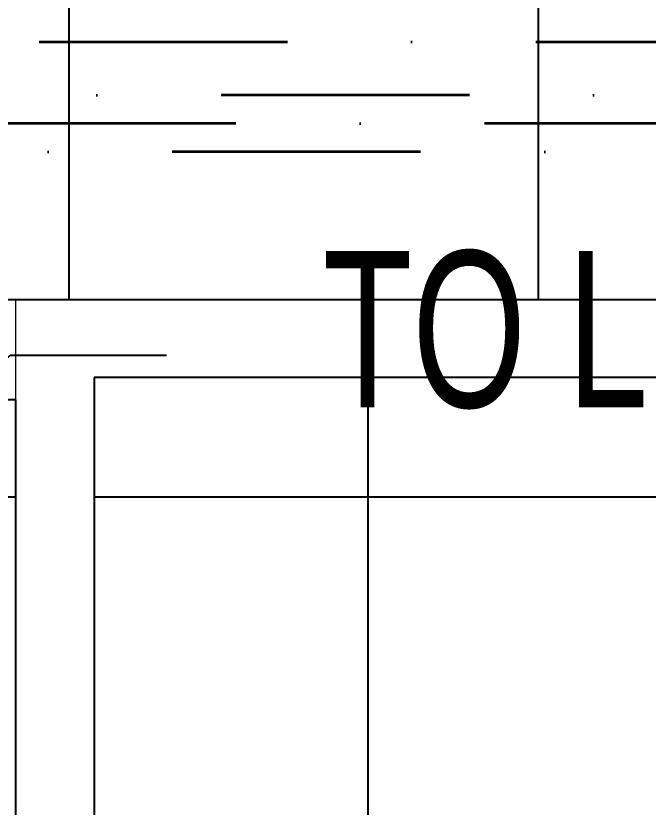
# Model space of a CAD drawing. Header units: inches. Extents: x -12418 to 183584, y -29325 to 19878.
# Drawn here: x 31350 to 32158, y -3397 to -2385 of the extents above; entities that cross this region are included whole.
import ezdxf
from ezdxf import colors
from ezdxf.entities.mleader import LeaderData, LeaderLine
from ezdxf.math import Vec2, Vec3

# ---------------------------------------------------------------- set-up
doc = ezdxf.new("R2010")
doc.units = ezdxf.units.IN
doc.header["$LTSCALE"] = 25
doc.header["$MEASUREMENT"] = 0
doc.linetypes.add('DASHDOT', pattern=[25.4, 12.7, -6.35, 0, -6.35])
doc.layers.get('0').update_dxf_attribs({"color": 8})
doc.layers.add('00-Ground Floor$0$False Ceiling', color=251, linetype='Continuous')
for name, color, linetype, lineweight in [('00-Ground Floor$0$Walls', 251, 'Continuous', 5), ('E-LITE-CLNG-CNDT', 6, 'DASHDOT', 35), ('E-LITE-TEXT', 6, 'Continuous', 25)]:
    doc.layers.add(name, color=color, linetype=linetype, lineweight=lineweight)
doc.styles.add('DC_Elc_Romans', font='elc_romans.shx', dxfattribs={"width": 0.7})

# ---------------------------------------------------------------- blocks, each defined once
blk = doc.blocks.new('00-Ground Floor$0$A$Ce9e1c4c3')
at = {"layer": '00-Ground Floor$0$False Ceiling', "color": 254, "linetype": 'Continuous'}
for p, q in [((-68582.1, -2747.4), (-68582.1, -947.4)), ((-67982.1, -2747.4), (-67982.1, -947.4)), ((-87736.7, -2747.4, 0), (-51182.1, -2747.4, 0)), ((-68200, -6967.4), (-68200, -2847.4)), ((-76050.5, -3000), (-68650.5, -3000)), ((-68550.5, -3000), (-64050.5, -3000))]:
    blk.add_line(p, q, dxfattribs=at)
at = {"layer": '00-Ground Floor$0$False Ceiling', "color": 254}
for p, q in [((-64050.5, -2847.4, 0), (-68550.5, -2847.4, 0)), ((-68550.5, -2847.4, 0), (-68550.5, -6967.4, 0)), ((-68650.5, -2875.8, 0), (-76050.5, -2875.8, 0)), ((-68650.5, -13467.4, 0), (-68650.5, -2875.8, 0))]:
    blk.add_line(p, q, dxfattribs=at)
blk = doc.blocks.new('00-Ground Floor')
at = {"layer": '00-Ground Floor$0$Walls'}
for p, q in [((36049.5, -2747.4, 0), (31349.5, -2747.4, 0)), ((31349.5, -5267.4, 0), (31349.5, -2747.4, 0)), ((35949.5, -2847.4, 0), (31449.5, -2847.4, 0)), ((31449.5, -5267.4, 0), (31449.5, -2847.4, 0))]:
    blk.add_line(p, q, dxfattribs=at)
at = {"layer": '00-Ground Floor$0$False Ceiling', "color": 254}
blk.add_blockref('00-Ground Floor$0$A$Ce9e1c4c3', (100000, 0), dxfattribs=at)
blk = doc.blocks.new('DC_Arrow-ArrowEllipse')
at = {"color": 0}
blk.add_ellipse((0, 0), major_axis=(0.4, 0), ratio=0.4, dxfattribs=at)
at = {"color": 0, "ltscale": 0.5}
blk.add_solid([(-1.4, 0.1667), (-0.4, 0), (-1.4, -0.1667)], dxfattribs=at)

msp = doc.modelspace()

# ---------------------------------------------------------------- linework, layer by layer
at = {"layer": 'E-LITE-CLNG-CNDT', "color": 1}
msp.add_lwpolyline([(22413, -4347.4), (22413, -2492.9, -0.414214), (22488, -2417.9), (36825, -2417.9, -0.414214), (36900, -2492.9), (36900, -3000)], format="xyb", dxfattribs=at)
at = {"layer": 'E-LITE-CLNG-CNDT', "elevation": 0}
for points in [[(44016.8, -9600), (44016.8, -9412.3, 0.414214), (43941.8, -9337.3), (41606, -9337.3, -0.414214), (41531, -9262.3), (41531, -2561.2, 0.414214), (41456, -2486.2), (22529, -2486.2)], [(38692.1, -3600), (38692.1, -2597.5, 0.414214), (38617.1, -2522.5), (22535.8, -2522.5)], [(36600, -5684.4), (36462.8, -5684.4, -0.414214), (36387.8, -5609.4), (36387.8, -2633.8, 0.414214), (36312.8, -2558.8), (22513.4, -2558.8)]]:
    msp.add_lwpolyline(points, format="xyb", dxfattribs=at)

# ---------------------------------------------------------------- block references
at = {"layer": 'E-LITE-CLNG-CNDT', "color": 1}
msp.add_blockref('00-Ground Floor', (0, 0), dxfattribs=at)

# ---------------------------------------------------------------- leaders
at = {"layer": 'E-LITE-TEXT'}
ml = msp.add_multileader_mtext('Standard', dxfattribs=at)
ml.set_content('TO LP-GF/L13', color=256, style='DC_Elc_Romans')
ml.set_leader_properties(color=45)
ml.set_arrow_properties(name='DC_Arrow-ArrowEllipse')
ml.build(insert=Vec2(0, 0))
ml.multileader.update_dxf_attribs({"dogleg_length": 2, "arrow_head_size": 200, "scale": 100})
ctx = ml.context
ctx.base_point, ctx.scale, ctx.char_height, ctx.arrow_head_size, ctx.landing_gap_size, ctx.plane_origin = Vec3(31542.1, -2818.7, 0), 100, 200, 200, 200, Vec3(20259.1, -1433.9, 0)
notes = []
notes.append((ctx, [(0, (1, 1, 0), (31342.1, -2818.7, 0), (1, 0), 200, [(0, [(31022, -3135.8, 0)], 0, [])])]))
ctx.mtext.insert, ctx.mtext.flow_direction = Vec3(31742.1, -2685.4, 0), 5
for ctx, leaders in notes:
    for number, flags, end, landing, length, lines in leaders:
        leader = LeaderData()
        leader.index, (leader.has_last_leader_line, leader.has_dogleg_vector, leader.attachment_direction) = number, flags
        leader.last_leader_point, leader.dogleg_vector, leader.dogleg_length = Vec3(end), Vec3(landing), length
        for number, points, colour, breaks in lines:
            line = LeaderLine()
            line.index, line.vertices, line.color, line.breaks = number, Vec3.list(points), colors.encode_raw_color(colour), breaks
            leader.lines.append(line)
        ctx.leaders.append(leader)

doc.saveas('drawing.dxf')
